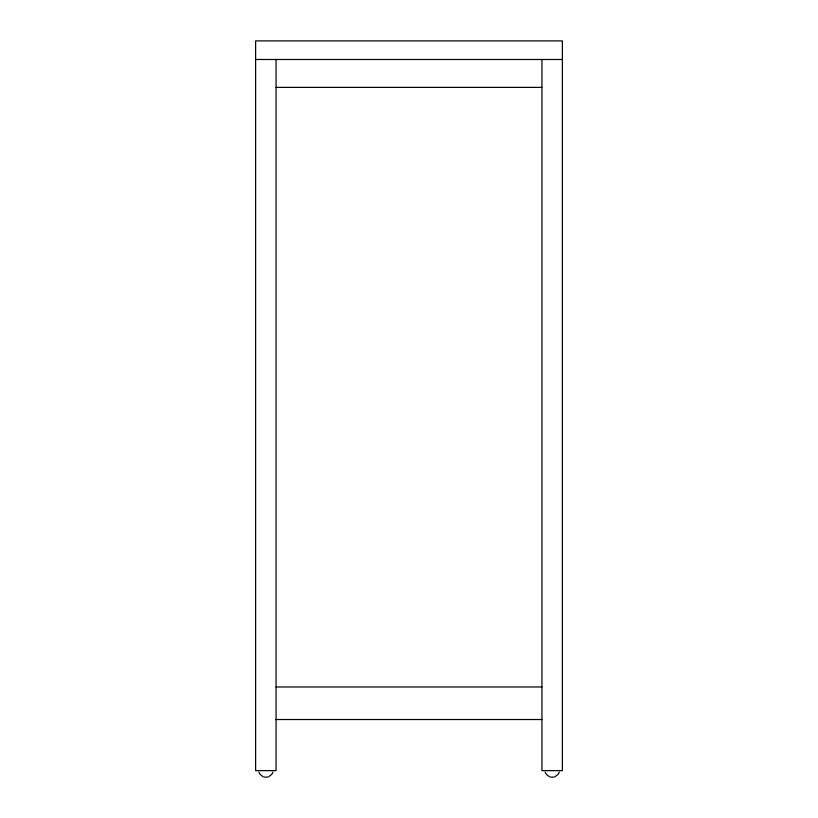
<?xml version="1.0" encoding="UTF-8"?>
<svg xmlns="http://www.w3.org/2000/svg" width="818" height="818" viewBox="0 0 818 818"><rect width="100%" height="100%" fill="white"/><g stroke="black" fill="none" stroke-linecap="round" stroke-linejoin="round"><path stroke-width="1.23" d="M272.987 772.223L271.688 774.411L268.754 776.681M559.308 772.223L558.009 774.411L555.074 776.681M255.615 59.489L562.385 59.489M276.065 87.383L541.935 87.383M276.065 686.977L541.935 686.977M276.065 719.513L541.935 719.513M263.958 777.1L267.854 777.1M550.279 777.1L554.175 777.1M549.379 776.681L546.434 774.411L545.146 772.223M263.059 776.681L260.114 774.411L258.825 772.223M541.935 59.489L541.935 770.648L562.385 770.648L562.385 40.9L255.615 40.9L255.615 770.648L276.065 770.648L276.065 59.489"/></g></svg>
